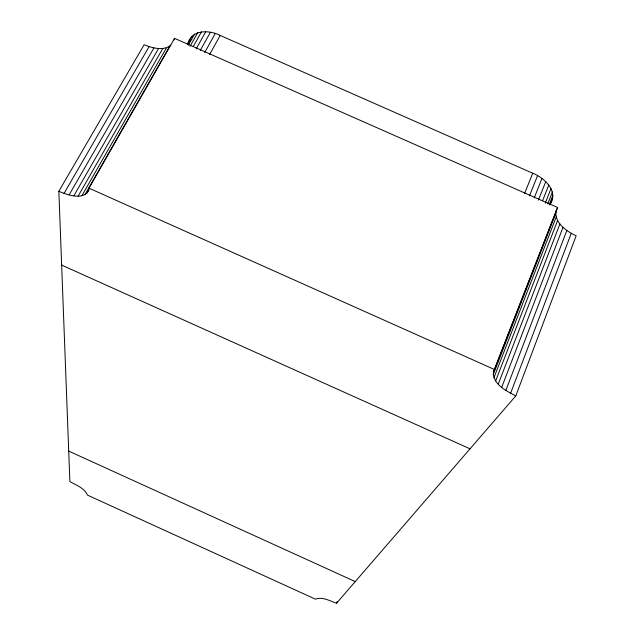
<?xml version="1.0" encoding="UTF-8"?>
<svg xmlns="http://www.w3.org/2000/svg" width="635" height="635" viewBox="0 0 635 635"><rect width="100%" height="100%" fill="white"/><g stroke="black" fill="none" stroke-linecap="round" stroke-linejoin="round"><path stroke-width="0.95" d="M556.181 210.423C553.887 222.718 566.468 231.283 576.159 235.783L515.803 395.883C506.484 391.049 492.697 384.334 493.435 372.031L557.601 207.502L174.554 38.354L89.003 188.182C86.019 201.549 67.413 194.969 58.841 191.294L144.121 44.744C152.329 48.085 163.179 51.149 170.91 45.204M549.966 204.795C558.903 191.31 544.592 177.887 532.733 173.236L220.17 35.425C209.24 29.782 191.73 29.353 187.706 43.751M174.157 39.934L174.554 38.354M189.968 40.918L190.571 38.671M510.596 393.303L571.262 233.323M505.849 390.438L566.833 230.473M501.698 387.358L563.015 227.33M498.261 384.167L559.903 223.98M493.935 377.785L556.189 217.027M495.649 380.944L557.609 220.512M493.435 372.031L557.601 207.502M493.189 374.785L555.704 213.638M547.743 203.875L552.426 191.953M549.315 204.438L552.902 195.294M549.712 204.851L552.466 198.406M542.607 200.668L548.783 185.031M545.259 203.192L551.037 188.5M538.417 200.081L545.711 181.673M534.233 197.85L541.933 178.514M529.447 195.921L537.559 175.673M524.581 193.469L532.733 173.236M58.841 191.294L69.874 481.584C76.176 485.084 84.463 488.117 87.495 495.125L315.42 599.162C322.294 596.392 330.01 600.996 336.518 603.25L337.272 601.416M209.677 54.404L220.17 35.425M204.708 52.514L215.241 33.56M200.303 50.379L210.383 32.322M196.136 48.919L205.748 31.75M190.048 46.323L197.747 32.655M193.318 46.426L201.493 31.861M187.404 44.617L192.207 36.116M188.373 45.164L194.62 34.092M81.852 195.747L166.56 47.681M84.884 194.747L169.696 46.244M87.13 193.111L89.098 189.674M78.129 196.112L162.806 48.443M73.835 195.826L158.559 48.522M69.104 194.905L153.94 47.911M64.056 193.381L149.082 46.641M336.518 603.25L515.803 395.883M89.003 188.182L494.681 369.61M61.651 265.097L470.027 448.826M68.715 451.104L355.251 581.589"/></g></svg>
